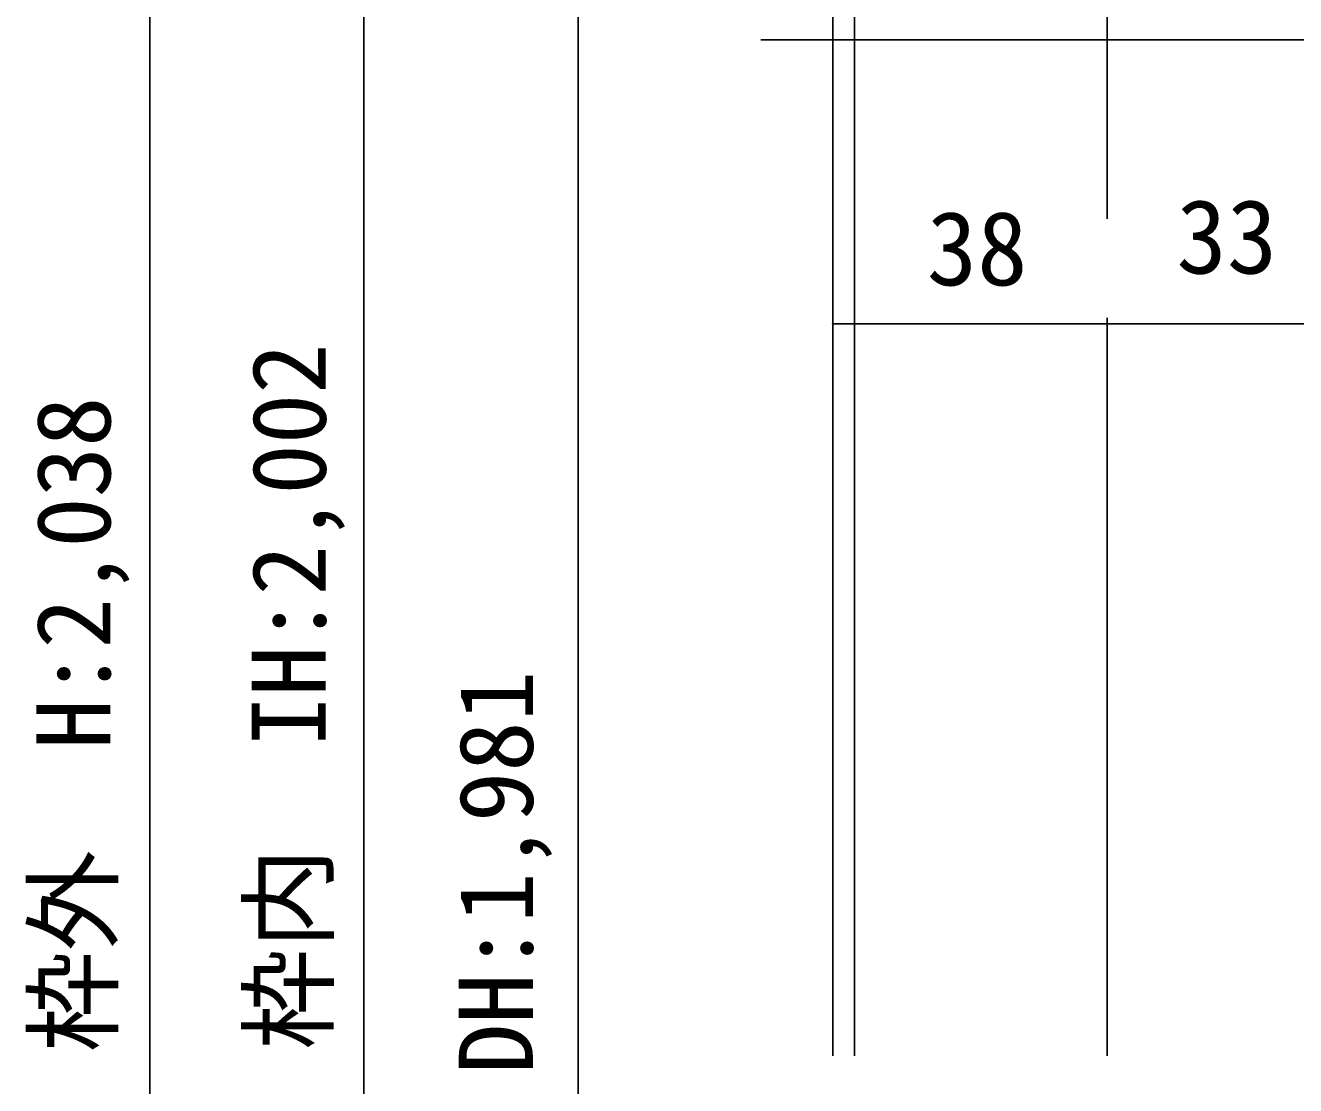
# Model space of a CAD drawing. Units: millimetres, scale not verified. Extents: x -800 to 800, y -554 to 554.
# Drawn here: x -571.5 to -395.5, y 162.4 to 309.2 of the extents above; entities that cross this region are included whole.
import ezdxf
from ezdxf.enums import TextEntityAlignment as Align

# ---------------------------------------------------------------- set-up
doc = ezdxf.new("R2010")
doc.units = ezdxf.units.MM
doc.header["$LTSCALE"] = 4
doc.layers.add('2-0', color=7, linetype='Continuous', lineweight=25)
doc.styles.add('ＭＳ ゴシック', font='')
doc.styles.get('ＭＳ ゴシック').set_extended_font_data('MS Gothic')

msp = doc.modelspace()

# ---------------------------------------------------------------- linework, layer by layer
at = {"layer": '2-0'}
for p, q in [((-554.225, 424.853), (-554.225, 166.551)), ((-524.574, 424.853), (-524.574, 166.551)), ((-459.624, 166.551), (-459.624, 424.853)), ((-456.623, 166.551), (-456.623, 424.853)), ((-494.925, 388.853), (-494.925, 166.55)), ((-421.624, 282.477), (-421.624, 380.554)), ((-469.624, 307.246), (-297.625, 307.246)), ((-459.585, 307.253), (-459.585, 307.249)), ((-456.584, 307.253), (-456.584, 307.249)), ((-459.624, 267.943), (-307.626, 267.943)), ((-459.585, 267.946), (-459.585, 267.942)), ((-421.624, 166.551), (-421.624, 268.738)), ((-421.584, 267.946), (-421.584, 267.942)), ((-554.225, 166.55), (-554.225, 21.197)), ((-524.574, 166.55), (-524.574, 21.197)), ((-494.925, 166.55), (-494.925, 21.197))]:
    msp.add_line(p, q, dxfattribs=at)
for centre, radius, start, end in [((-459.628, 307.249), 0.0353, 164.31621, 170.33391), ((-459.627, 307.249), 0.0357, 176.86368, 183.13632), ((-459.623, 307.249), 0.0398, 182.98696, 188.83598), ((-459.626, 307.248), 0.0374, 158.61296, 164.3175), ((-459.629, 307.249), 0.0334, 170.33578, 176.68119), ((-459.622, 307.249), 0.0405, 188.83906, 194.52147), ((-459.622, 307.249), 0.0414, 194.52248, 200.03351), ((-459.624, 307.247), 0.0395, 153.18895, 158.61644), ((-459.621, 307.25), 0.0424, 200.03276, 205.384), ((-459.622, 307.247), 0.0415, 147.99327, 153.19382), ((-459.62, 307.25), 0.0432, 205.38184, 210.59811), ((-459.621, 307.246), 0.043, 142.96696, 147.99894), ((-459.619, 307.25), 0.0439, 210.59491, 215.71121), ((-459.62, 307.245), 0.0441, 138.04687, 142.97305), ((-459.619, 307.251), 0.0441, 215.70726, 220.76605), ((-459.619, 307.245), 0.0445, 133.16788, 138.05314), ((-459.619, 307.251), 0.044, 220.7616, 225.81061), ((-459.62, 307.245), 0.0443, 128.26434, 133.17417), ((-459.62, 307.25), 0.0433, 225.80588, 230.89625), ((-459.62, 307.246), 0.0434, 123.27096, 128.2705), ((-459.62, 307.249), 0.0422, 230.89146, 236.07603), ((-459.621, 307.247), 0.0419, 118.12406, 123.27677), ((-459.621, 307.248), 0.0407, 236.07148, 241.40286), ((-459.622, 307.249), 0.04, 112.76352, 118.12918), ((-459.622, 307.246), 0.039, 241.39893, 246.92682), ((-459.623, 307.25), 0.0379, 107.13619, 112.76742), ((-459.623, 307.245), 0.0371, 246.92406, 252.69157), ((-459.623, 307.253), 0.0358, 101.20105, 107.13811), ((-459.623, 307.243), 0.0352, 252.69067, 258.72916), ((-459.624, 307.254), 0.0339, 94.93645, 101.20006), ((-459.624, 307.241), 0.0336, 258.73093, 265.05365), ((-459.624, 307.253), 0.0349, 88.40867, 94.74902), ((-459.624, 307.243), 0.0348, 265.24041, 271.59562), ((-459.624, 307.247), 0.0417, 82.80007, 88.59449), ((-459.624, 307.249), 0.0414, 271.40309, 277.22977), ((-459.623, 307.248), 0.0398, 76.9289, 82.79287), ((-459.623, 307.247), 0.0393, 277.23702, 283.1775), ((-459.623, 307.25), 0.0386, 71.04126, 76.92195), ((-459.623, 307.246), 0.0379, 283.18506, 289.18413), ((-459.623, 307.25), 0.0379, 65.1842, 71.03512), ((-459.623, 307.245), 0.037, 289.1914, 295.19569), ((-459.623, 307.25), 0.0377, 59.39458, 65.17927), ((-459.623, 307.245), 0.0367, 295.20217, 301.16449), ((-459.623, 307.25), 0.0378, 53.69692, 59.39107), ((-459.623, 307.245), 0.0369, 301.1698, 307.0524), ((-459.623, 307.25), 0.0381, 48.10283, 53.69484), ((-459.623, 307.245), 0.0374, 307.05638, 312.83266), ((-459.624, 307.246), 0.0381, 312.83533, 318.49009), ((-459.623, 307.25), 0.0386, 42.61192, 48.10205), ((-459.624, 307.249), 0.0391, 37.21349, 42.61221), ((-459.624, 307.246), 0.0391, 318.49159, 324.01995), ((-459.624, 307.249), 0.0395, 31.88886, 37.21461), ((-459.625, 307.247), 0.0402, 324.02052, 329.42611), ((-459.624, 307.249), 0.0398, 26.61361, 31.89052), ((-459.626, 307.248), 0.0414, 329.426, 334.71875), ((-459.625, 307.249), 0.04, 21.35991, 26.61555), ((-459.625, 307.249), 0.04, 16.09871, 21.36188), ((-459.627, 307.248), 0.0426, 334.71822, 339.91209), ((-459.63, 307.249), 0.045, 345.02163, 350.06586), ((-459.628, 307.249), 0.0439, 339.91137, 345.02235), ((-459.624, 307.249), 0.0398, 10.80178, 16.10046), ((-459.624, 307.249), 0.0394, 5.44384, 10.80304), ((-459.632, 307.249), 0.0474, 355.05737, 0.01013), ((-459.631, 307.249), 0.0462, 350.0653, 355.05764), ((-456.629, 307.249), 0.0357, 176.85793, 183.14207), ((-456.63, 307.249), 0.0348, 164.17417, 170.28333), ((-456.631, 307.249), 0.0332, 170.2859, 176.67896), ((-456.625, 307.249), 0.0395, 182.98879, 188.88167), ((-456.625, 307.249), 0.0399, 188.88516, 194.65376), ((-456.628, 307.248), 0.0366, 158.34157, 164.17447), ((-456.624, 307.249), 0.0406, 194.65553, 200.29048), ((-456.626, 307.248), 0.0385, 152.75983, 158.34394), ((-456.623, 307.25), 0.0413, 200.29073, 205.79661), ((-456.625, 307.247), 0.0403, 147.38749, 152.76352), ((-456.623, 307.25), 0.042, 205.79564, 211.18857), ((-456.623, 307.246), 0.0419, 142.17553, 147.39193), ((-456.622, 307.25), 0.0426, 211.1867, 216.49157), ((-456.622, 307.25), 0.0431, 216.48912, 221.73692), ((-456.622, 307.245), 0.0431, 137.07134, 142.18028), ((-456.622, 307.245), 0.0438, 132.02165, 137.07611), ((-456.622, 307.251), 0.0432, 221.73416, 226.9595), ((-456.622, 307.244), 0.0441, 126.97448, 132.0262), ((-456.622, 307.251), 0.0431, 226.95671, 232.19556), ((-456.622, 307.245), 0.044, 121.88088, 126.97858), ((-456.622, 307.25), 0.0428, 232.19301, 237.48052), ((-456.622, 307.245), 0.0434, 116.69663, 121.88429), ((-456.622, 307.25), 0.0422, 237.47848, 242.84678), ((-456.623, 307.249), 0.0415, 242.84555, 248.3213), ((-456.622, 307.246), 0.0426, 111.38436, 116.69908), ((-456.623, 307.247), 0.0417, 105.91607, 111.3855), ((-456.623, 307.248), 0.0407, 248.32121, 253.92297), ((-456.623, 307.248), 0.0407, 100.27621, 105.91553), ((-456.623, 307.248), 0.0401, 253.92433, 259.65981), ((-456.623, 307.248), 0.04, 94.46486, 100.27367), ((-456.623, 307.247), 0.0396, 259.66287, 265.52638), ((-456.623, 307.25), 0.0385, 88.48728, 94.5181), ((-456.623, 307.246), 0.0385, 265.47203, 271.5166), ((-456.623, 307.252), 0.0358, 82.21934, 88.42088), ((-456.623, 307.243), 0.0356, 271.5767, 277.81286), ((-456.623, 307.252), 0.0364, 76.19061, 82.21372), ((-456.623, 307.244), 0.036, 277.81889, 283.92151), ((-456.623, 307.251), 0.0374, 70.3655, 76.1876), ((-456.623, 307.244), 0.0367, 283.92535, 289.8669), ((-456.624, 307.25), 0.0386, 64.74529, 70.3648), ((-456.624, 307.245), 0.0376, 289.86872, 295.63969), ((-456.624, 307.249), 0.0398, 59.3136, 64.74646), ((-456.624, 307.246), 0.0387, 295.63981, 301.24634), ((-456.625, 307.248), 0.0409, 54.04063, 59.31618), ((-456.625, 307.247), 0.0399, 301.24517, 306.70565), ((-456.625, 307.248), 0.0409, 306.7036, 312.04514), ((-456.625, 307.247), 0.0418, 48.88699, 54.04417), ((-456.626, 307.247), 0.0424, 43.80703, 48.89116), ((-456.626, 307.249), 0.0417, 312.04257, 317.29777), ((-456.626, 307.246), 0.0425, 38.75124, 43.81155), ((-456.626, 307.249), 0.0424, 317.29499, 322.49913), ((-456.626, 307.247), 0.0422, 33.66826, 38.75586), ((-456.627, 307.249), 0.0427, 322.49641, 327.68504), ((-456.625, 307.247), 0.0414, 28.50667, 33.67276), ((-456.627, 307.249), 0.0428, 327.68264, 332.88951), ((-456.624, 307.248), 0.0403, 23.21692, 28.51076), ((-456.627, 307.249), 0.0427, 332.88765, 338.1427), ((-456.623, 307.248), 0.0389, 17.75386, 23.22023), ((-456.626, 307.249), 0.0425, 338.14163, 343.46897), ((-456.626, 307.249), 0.0422, 343.46893, 348.88485), ((-456.621, 307.249), 0.0374, 12.08013, 17.75592), ((-456.62, 307.249), 0.0359, 6.17058, 12.08035), ((-456.626, 307.249), 0.042, 348.88605, 354.39705), ((-456.626, 307.249), 0.0419, 354.39963, 0.00074), ((-459.628, 267.942), 0.0353, 164.31621, 170.33391), ((-459.626, 267.942), 0.0374, 176.92696, 183.07304), ((-459.621, 267.942), 0.042, 188.53988, 194.17763), ((-459.626, 267.942), 0.0374, 158.61296, 164.3175), ((-459.629, 267.942), 0.0334, 170.33578, 176.68119), ((-459.62, 267.942), 0.0425, 182.84531, 188.53525), ((-459.621, 267.942), 0.0418, 194.18092, 199.74267), ((-459.624, 267.941), 0.0395, 153.18895, 158.61644), ((-459.621, 267.942), 0.0418, 199.74454, 205.21903), ((-459.622, 267.94), 0.0415, 147.99327, 153.19382), ((-459.621, 267.942), 0.042, 205.21957, 210.60778), ((-459.621, 267.939), 0.043, 142.96696, 147.99894), ((-459.621, 267.942), 0.0421, 210.60714, 215.92106), ((-459.62, 267.938), 0.0441, 138.04687, 142.97305), ((-459.621, 267.942), 0.0421, 215.91946, 221.18033), ((-459.621, 267.942), 0.042, 221.17801, 226.41438), ((-459.619, 267.938), 0.0445, 133.16788, 138.05314), ((-459.62, 267.938), 0.0443, 128.26434, 133.17417), ((-459.621, 267.942), 0.0416, 226.41158, 231.65732), ((-459.62, 267.939), 0.0434, 123.27096, 128.2705), ((-459.622, 267.942), 0.0409, 231.65429, 236.94657), ((-459.621, 267.94), 0.0419, 118.12406, 123.27677), ((-459.622, 267.941), 0.04, 236.94358, 242.3208), ((-459.622, 267.942), 0.04, 112.76352, 118.12918), ((-459.623, 267.94), 0.0389, 242.31817, 247.81749), ((-459.623, 267.944), 0.0379, 107.13619, 112.76742), ((-459.623, 267.939), 0.0376, 247.81561, 253.47011), ((-459.623, 267.946), 0.0358, 101.20105, 107.13811), ((-459.623, 267.937), 0.0363, 253.46944, 259.30459), ((-459.624, 267.948), 0.0339, 94.93645, 101.20006), ((-459.624, 267.936), 0.0352, 259.30563, 265.33517), ((-459.624, 267.947), 0.0349, 88.40867, 94.74902), ((-459.624, 267.938), 0.0369, 265.50816, 271.50705), ((-459.624, 267.94), 0.0417, 82.80007, 88.59449), ((-459.624, 267.945), 0.0437, 271.3167, 276.83993), ((-459.623, 267.942), 0.0398, 76.9289, 82.79287), ((-459.623, 267.942), 0.0409, 276.84498, 282.54058), ((-459.623, 267.94), 0.0388, 282.54653, 288.37448), ((-459.623, 267.943), 0.0386, 71.04126, 76.92195), ((-459.623, 267.944), 0.0379, 65.1842, 71.03512), ((-459.622, 267.939), 0.0374, 288.38102, 294.29682), ((-459.623, 267.944), 0.0377, 59.39458, 65.17927), ((-459.622, 267.938), 0.0365, 294.30354, 300.2611), ((-459.623, 267.944), 0.0378, 53.69692, 59.39107), ((-459.622, 267.937), 0.0361, 300.2676, 306.22226), ((-459.622, 267.937), 0.0361, 306.2282, 312.13952), ((-459.623, 267.944), 0.0381, 48.10283, 53.69484), ((-459.623, 267.943), 0.0386, 42.61192, 48.10205), ((-459.622, 267.938), 0.0366, 312.14464, 317.97846), ((-459.624, 267.943), 0.0391, 37.21349, 42.61221), ((-459.623, 267.938), 0.0374, 317.98264, 323.71218), ((-459.624, 267.943), 0.0395, 31.88886, 37.21461), ((-459.624, 267.939), 0.0386, 323.71541, 329.32146), ((-459.625, 267.94), 0.0401, 329.32382, 334.79416), ((-459.624, 267.942), 0.0398, 26.61361, 31.89052), ((-459.625, 267.942), 0.04, 21.35991, 26.61555), ((-459.627, 267.941), 0.0418, 334.79579, 340.12406), ((-459.625, 267.942), 0.04, 16.09871, 21.36188), ((-459.629, 267.941), 0.0438, 340.12512, 345.3095), ((-459.624, 267.942), 0.0398, 10.80178, 16.10046), ((-459.631, 267.942), 0.0461, 345.31014, 350.35196), ((-459.624, 267.942), 0.0394, 5.44384, 10.80304), ((-459.636, 267.942), 0.0514, 355.255, 0.02234), ((-459.633, 267.942), 0.0486, 350.35231, 355.25483), ((-421.629, 267.942), 0.0353, 164.31621, 170.33391), ((-421.631, 267.942), 0.0334, 170.33578, 176.68119), ((-421.627, 267.942), 0.0374, 176.92696, 183.07304), ((-421.622, 267.942), 0.0425, 182.84531, 188.53525), ((-421.622, 267.942), 0.042, 188.53988, 194.17763), ((-421.623, 267.942), 0.0418, 194.18092, 199.74267), ((-421.627, 267.942), 0.0374, 158.61296, 164.3175), ((-421.625, 267.941), 0.0395, 153.18895, 158.61644), ((-421.622, 267.942), 0.0418, 199.74454, 205.21903), ((-421.623, 267.94), 0.0415, 147.99327, 153.19382), ((-421.622, 267.942), 0.042, 205.21957, 210.60778), ((-421.622, 267.939), 0.043, 142.96696, 147.99894), ((-421.622, 267.942), 0.0421, 210.60714, 215.92106), ((-421.621, 267.938), 0.0441, 138.04687, 142.97305), ((-421.622, 267.942), 0.0421, 215.91946, 221.18033), ((-421.621, 267.938), 0.0445, 133.16788, 138.05314), ((-421.622, 267.942), 0.042, 221.17801, 226.41438), ((-421.623, 267.942), 0.0416, 226.41158, 231.65732), ((-421.621, 267.938), 0.0443, 128.26434, 133.17417), ((-421.622, 267.939), 0.0434, 123.27096, 128.2705), ((-421.623, 267.942), 0.0409, 231.65429, 236.94657), ((-421.622, 267.94), 0.0419, 118.12406, 123.27677), ((-421.623, 267.941), 0.04, 236.94358, 242.3208), ((-421.623, 267.942), 0.04, 112.76352, 118.12918), ((-421.624, 267.94), 0.0389, 242.31817, 247.81749), ((-421.624, 267.944), 0.0379, 107.13619, 112.76742), ((-421.624, 267.939), 0.0376, 247.81561, 253.47011), ((-421.625, 267.946), 0.0358, 101.20105, 107.13811), ((-421.625, 267.937), 0.0363, 253.46944, 259.30459), ((-421.625, 267.948), 0.0339, 94.93645, 101.20006), ((-421.625, 267.936), 0.0352, 259.30563, 265.33517), ((-421.625, 267.947), 0.0349, 88.41011, 94.7463), ((-421.625, 267.938), 0.0369, 265.51073, 271.5057), ((-421.625, 267.939), 0.0427, 82.88488, 88.58275), ((-421.625, 267.946), 0.0448, 271.32804, 276.7593), ((-421.625, 267.94), 0.0421, 77.22644, 82.87995), ((-421.625, 267.944), 0.0433, 276.76266, 282.25456), ((-421.625, 267.94), 0.0418, 71.6405, 77.2228), ((-421.625, 267.943), 0.0421, 282.25769, 287.79155), ((-421.625, 267.94), 0.0418, 66.1416, 71.63828), ((-421.624, 267.942), 0.0412, 287.79434, 293.35496), ((-421.625, 267.94), 0.0419, 60.73169, 66.14074), ((-421.624, 267.942), 0.0405, 293.35739, 298.93342), ((-421.624, 267.941), 0.0401, 298.93551, 304.51931), ((-421.625, 267.94), 0.0421, 55.40122, 60.73205), ((-421.625, 267.94), 0.0422, 50.13089, 55.4026), ((-421.624, 267.941), 0.0398, 304.52112, 310.10819), ((-421.625, 267.94), 0.0421, 44.89356, 50.13305), ((-421.624, 267.941), 0.0397, 310.10983, 315.69793), ((-421.624, 267.941), 0.0397, 315.69952, 321.2875), ((-421.625, 267.94), 0.0417, 39.65626, 44.89626), ((-421.624, 267.941), 0.0399, 321.28916, 326.8757), ((-421.624, 267.94), 0.0411, 34.3822, 39.65925), ((-421.624, 267.941), 0.0403, 29.03282, 34.38523), ((-421.624, 267.941), 0.0402, 326.87757, 332.45996), ((-421.623, 267.941), 0.0392, 23.5701, 29.03557), ((-421.625, 267.942), 0.0407, 332.46213, 338.03516), ((-421.622, 267.942), 0.0379, 17.95925, 23.5722), ((-421.625, 267.942), 0.0414, 338.03768, 343.59283), ((-421.62, 267.942), 0.0367, 12.1721, 17.96027), ((-421.626, 267.942), 0.0423, 343.59571, 349.12065), ((-421.619, 267.942), 0.0354, 6.19108, 12.17154), ((-421.629, 267.942), 0.0453, 354.60586, 0.01869), ((-421.627, 267.942), 0.0436, 349.12384, 354.60246)]:
    msp.add_arc(centre, radius, start, end, dxfattribs=at)

# ---------------------------------------------------------------- texts
at = {"layer": '2-0', "style": 'ＭＳ ゴシック'}
for s, p in [('33', (-412.036, 271.808)), ('38', (-446.621, 270.173))]:
    msp.add_text(s, height=10.26, dxfattribs=at).set_placement(p, align=Align.BOTTOM_LEFT)
for s, p in [('枠内\u3000IH:2,002', (-526.78, 167.395)), ('枠外  H:2,038', (-556.62, 167.055)), ('DH:1,981', (-498.101, 164.022))]:
    msp.add_text(s, height=10.26, rotation=90, dxfattribs=at).set_placement(p, align=Align.BOTTOM_LEFT)

doc.saveas('drawing.dxf')
